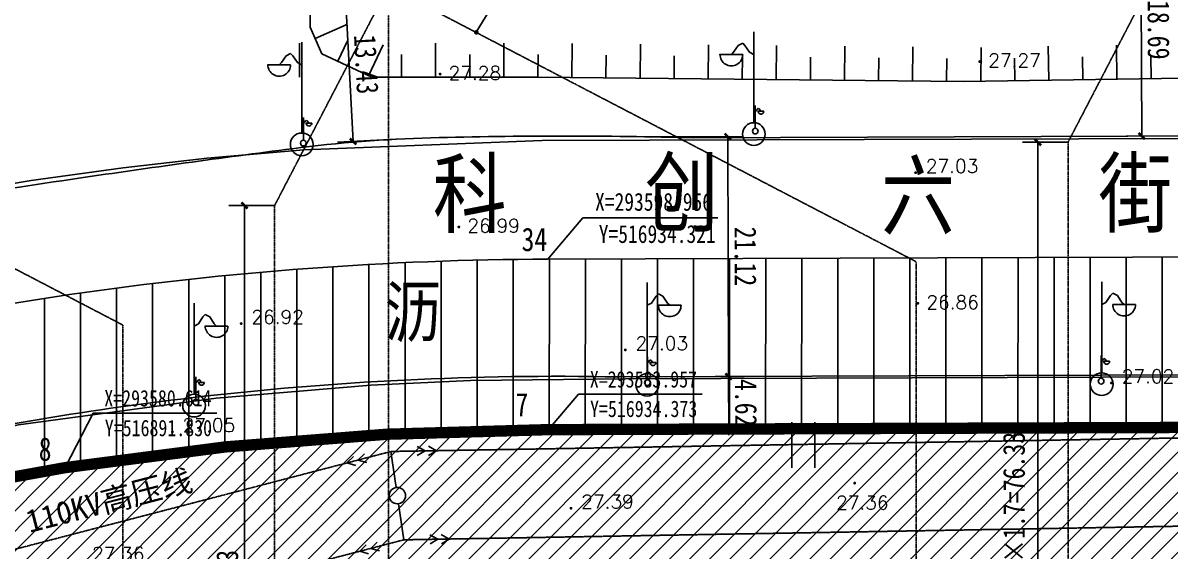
# Model space of a CAD drawing. Extents: x 1977 to 1034874806, y 3985 to 587211952.
# Drawn here: x 516888107 to 516989120, y 293573275 to 293619738 of the extents above; entities that cross this region are included whole.
import ezdxf
from ezdxf.enums import TextEntityAlignment as Align
from ezdxf.xclip import XClip

# ---------------------------------------------------------------- set-up
doc = ezdxf.new("R2010")
doc.units = 0
doc.header["$LTSCALE"] = 10
doc.header["$MEASUREMENT"] = 0
doc.header["$XCLIPFRAME"] = 0
for name, pattern in [('ACAD_ISO04W100', [30, 24, -3, 0, -3]), ('DASH', [0.35, 0.25, -0.1]), ('X-地形图$0$444', [0.3, 0.2, -0.1])]:
    doc.linetypes.add(name, pattern=pattern)
for name, color, linetype in [('01-标注_尺寸', 3, 'Continuous'), ('01-标注_符号2', 200, 'Continuous'), ('M-建筑影响线', 9, 'Continuous'), ('M-用地 代征绿地', 126, 'Continuous'), ('M-用地 代征道路', 216, 'Continuous'), ('M-用地 代征道路坐标', 140, 'Continuous'), ('M-用地 地形图', 8, 'Continuous'), ('M-用地 红线', 20, 'ACAD_ISO04W100'), ('M-用地 红线坐标', 140, 'Continuous'), ('PUB_TEXT', 7, 'Continuous'), ('X-地形图$0$GCD', 1, 'Continuous'), ('X-地形图$0$GKSS', 4, 'Continuous'), ('X-地形图$0$JTSS', 3, 'Continuous'), ('X-地形图$0$电力', 7, 'Continuous')]:
    doc.layers.add(name, color=color, linetype=linetype)
doc.styles.add('-黑体', font='simhei.ttf', dxfattribs={"width": 0.8})
doc.styles.add('X-地形图$0$HZ', font='simplex.shx', dxfattribs={"bigfont": 'hztxt.shx'})
doc.styles.add('X-地形图$0$成果', font='')
doc.styles.add('黑', font='simhei.ttf', dxfattribs={"width": 0.8})
doc.styles.add('黑体', font='simhei.ttf', dxfattribs={"width": 0.8})
doc.styles.add('黑体_T3', font='simhei.ttf', dxfattribs={"width": 0.8})
doc.styles.get('X-地形图$0$成果').set_extended_font_data('SimSun')
doc.dimstyles.new('_TCH_ARCH&&550', dxfattribs={"dimtxt": 1925, "dimasz": 550, "dimexe": 1375, "dimexo": 0, "dimgap": 550, "dimtad": 1, "dimlfac": 0.001, "dimzin": 0, "dimdsep": 46, "dimtxsty": '黑体_T3', "dimblk": 'ARCHTICK', "dimcen": 0.09, "dimclrt": 7, "dimazin": 2, "dimtfac": 1, "dimtix": 1, "dimtmove": 2, "dimatfit": 3, "dimfxl": 0, "dimtolj": 1, "dimtzin": 0, "dimarcsym": 0})

# ---------------------------------------------------------------- blocks, each defined once
blk = doc.blocks.new('X-地形图$0$BC026')
for p, q in [((0, 0.5), (0, 4.5)), ((0, 3.5), (0.19, 3.6)), ((0.19, 3.6), (0.39, 3.9)), ((0.39, 3.9), (0.49, 4)), ((0.49, 4), (0.69, 3.9)), ((0.69, 3.9), (0.89, 3.6)), ((0.89, 3.6), (0.99, 3.5)), ((0.49, 3.5), (1.49, 3.5))]:
    blk.add_line(p, q)
blk.add_circle((0, 0), 0.5)
blk.add_arc((0.99, 3.5), 0.5, 179, 0)
blk = doc.blocks.new('X-地形图$0$BC112')
for p, q in [((-0.492, -0.991), (-0.492, 1.009)), ((0.508, -0.991), (0.508, 1.009))]:
    blk.add_line(p, q)
blk = doc.blocks.new('X-地形图$0$BC027')
for p, q in [((0, 0.5), (0, 4.5)), ((-0.89, 3.6), (-0.99, 3.5)), ((-0.69, 3.9), (-0.89, 3.6)), ((-0.49, 4), (-0.69, 3.9)), ((-0.39, 3.9), (-0.49, 4)), ((-0.19, 3.6), (-0.39, 3.9)), ((0, 3.5), (-0.19, 3.6)), ((-0.49, 3.5), (-1.49, 3.5))]:
    blk.add_line(p, q)
blk.add_circle((0, 0), 0.5)
blk.add_arc((-0.99, 3.5), 0.5, 179, 0)
blk = doc.blocks.new('X-地形图$0$BC200')
at = {"linetype": 'Continuous', "const_width": 0.25, "flags": 128}
blk.add_lwpolyline([(-0.125, 0, 1), (0.125, 0, 1)], format="xyb", close=True, dxfattribs=at)
blk = doc.blocks.new('X-地形图$0$A$C7BFD1BD2')
at = {"layer": 'X-地形图$0$GCD', "linetype": 'Continuous', "xscale": 0.5, "yscale": 0.5, "zscale": 0.5}
for p in [(-327.64, -133.66), (-375.16, -134.76), (-373.51, -148.21), (-333.09, -154.93)]:
    blk.add_blockref('X-地形图$0$BC200', p, dxfattribs=at)
at = {"layer": 'X-地形图$0$GCD', "linetype": 'Continuous', "xscale": 0.4999999999999998, "yscale": 0.4999999999999998, "zscale": 0.4999999999999998, "rotation": 32.7878370276766}
for p in [(-333.29, -143.44), (-392.68, -156.71), (-358.85, -159.03), (-316.04, -161.94), (-398.73, -166.24), (-338.65, -170.75), (-363.63, -172.96)]:
    blk.add_blockref('X-地形图$0$BC200', p, dxfattribs=at)
at = {"layer": 'X-地形图$0$GCD', "linetype": 'Continuous', "style": 'X-地形图$0$HZ'}
for s, p in [('27.27', (-326.89, -134.16)), ('27.28', (-374.41, -135.26)), ('27.03', (-332.39, -143.46)), ('26.99', (-372.76, -148.71)), ('26.86', (-332.34, -155.43)), ('26.92', (-391.78, -156.72)), ('27.03', (-357.95, -159.04)), ('27.02', (-315.14, -161.96)), ('27.05', (-397.83, -166.25)), ('27.39', (-362.73, -172.97)), ('27.36', (-340.29, -173.06)), ('27.36', (-405.81, -177.57))]:
    blk.add_text(s, height=1.2, dxfattribs=at).set_placement(p)
blk = doc.blocks.new('dixingtu')
at = {"linetype": 'Continuous'}
for p, q in [((516912447, 293617961), (516912447, 293614961)), ((516924447, 293617960), (516924447, 293614960)), ((516930447, 293617960), (516930447, 293614960)), ((516936477, 293617930), (516936447, 293614930)), ((516942476, 293617870), (516942447, 293614870)), ((516948476, 293617811), (516948446, 293614811)), ((516954476, 293617751), (516954446, 293614751)), ((516960475, 293617692), (516960446, 293614692)), ((516966475, 293617632), (516966445, 293614633)), ((516972475, 293617573), (516972445, 293614573)), ((516978400, 293617699), (516978444, 293614699)), ((516984399, 293617788), (516984444, 293614788)), ((516921447, 293614960), (516921447, 293616960)), ((516927447, 293614960), (516927447, 293616960)), ((516933447, 293614960), (516933467, 293616959)), ((516939447, 293614900), (516939467, 293616900)), ((516945447, 293614841), (516945466, 293616841)), ((516951446, 293614781), (516951466, 293616781)), ((516957446, 293614722), (516957466, 293616722)), ((516963446, 293614662), (516963465, 293616662)), ((516969445, 293614603), (516969465, 293616603)), ((516975445, 293614655), (516975415, 293616655)), ((516981444, 293614744), (516981414, 293616744)), ((516987443, 293614833), (516987414, 293616833))]:
    blk.add_line(p, q, dxfattribs=at)
at = {"linetype": 'Continuous', "flags": 128}
for points in [[(516915812, 293622771), (516913437, 293621629), (516913387, 293619379), (516914437, 293617029), (516918815, 293614960)], [(516913842, 293618362), (516916581, 293619586)], [(516915830, 293616371), (516916684, 293618180)], [(516918542, 293615090), (516919824, 293617802)], [(516918815, 293614960), (516933405, 293614960), (516970945, 293614588), (517000000, 293615019)], [(516859637, 293600000), (516866687, 293601685), (516874055, 293603262), (516880118, 293604421), (516888819, 293605868), (516896932, 293606992), (516904336, 293607828), (516912852, 293608570), (516933834, 293609396), (517000000, 293609596)], [(517000000, 293588636), (516941166, 293588424), (516927522, 293588280), (516918744, 293587868), (516905127, 293586732), (516887728, 293584388), (516860547, 293578564), (516840617, 293572314), (516827341, 293567144)]]:
    blk.add_lwpolyline(points, dxfattribs=at)
blk.add_lwpolyline([(517120118, 293377370), (517125067, 293386448), (517124870, 293421447), (517129758, 293441475), (517129064, 293564630), (517108952, 293584561), (516934373, 293583957, 0.0750763), (516850264, 293570958), (516833059, 293559601, 0.0267921), (516805773, 293547166), (516801840, 293531330, -0.1302459), (516934431, 293566957), (517119048, 293567596)], format="xyb", close=True)
at = {"layer": 'X-地形图$0$JTSS', "linetype": 'Continuous', "flags": 128}
for points in [[(516947197, 293609632), (517123016, 293610320)], [(516940558, 293588597), (517068183, 293589054)]]:
    blk.add_lwpolyline(points, dxfattribs=at)
for points in [[(516823849, 293588710, -0.0255712), (516852009, 293598470, -0.0323871), (516869168, 293602395, -0.0034641), (516893027, 293606078, -0.0044099), (516911812, 293608675, -0.0253963), (516924035, 293609629, -0.0134368), (516947197, 293609632)], [(516847531, 293574414, -0.0316352), (516874891, 293582003, -0.0256118), (516902883, 293586754, -0.0170164), (516921689, 293588317, -0.0170164), (516940558, 293588597)]]:
    blk.add_lwpolyline(points, format="xyb", dxfattribs=at)
at = {"layer": 'X-地形图$0$电力', "color": 1, "linetype": 'X-地形图$0$444', "ltscale": 15, "flags": 128}
for points in [[(517096040, 293622381), (517010928, 293583582), (516920513, 293582035), (516807062, 293552556), (516649774, 293452964), (516521232, 293372275)], [(517099758, 293615401), (517012674, 293575859), (516921641, 293574262), (516810374, 293545381), (516653222, 293446969), (516524795, 293365826)]]:
    blk.add_lwpolyline(points, dxfattribs=at)
at = {"layer": 'X-地形图$0$电力', "color": 1}
for points in [[(516918381, 293581068), (516917610, 293581281), (516918180, 293581842)], [(516922813, 293582475), (516923513, 293582087), (516922827, 293581675)], [(516923820, 293582493), (516924520, 293582105), (516923834, 293581693)], [(516917406, 293580815), (516916635, 293581028), (516917205, 293581589)], [(516923941, 293574702), (516924641, 293574314), (516923955, 293573902)], [(516924948, 293574720), (516925648, 293574332), (516924962, 293573920)], [(516918534, 293573042), (516917763, 293573255), (516918333, 293573816)], [(516919509, 293573295), (516918738, 293573508), (516919308, 293574070)]]:
    blk.add_lwpolyline(points, dxfattribs=at)
at = {"layer": 'X-地形图$0$电力', "color": 1, "linetype": 'Continuous'}
for points in [[(516920974, 293578861), (516920513, 293582035)], [(516921641, 293574262), (516921181, 293577436)]]:
    blk.add_lwpolyline(points, dxfattribs=at)
blk.add_circle((516921077, 293578149), 720, dxfattribs=at)
at = {"linetype": 'Continuous'}
for name, p, xscale, yscale, zscale in [('X-地形图$0$A$C7BFD1BD2', (517300000, 293750000), 1000, 1000, 1000), ('X-地形图$0$BC027', (516912655, 293609056), 2000, 2000, 2000), ('X-地形图$0$BC027', (516952468, 293609962), 2000, 2000, 2000), ('X-地形图$0$BC026', (516943081, 293587897), 2000, 2000, 2000), ('X-地形图$0$BC026', (516983099, 293587957), 2000, 2000, 2000), ('X-地形图$0$BC026', (516903180, 293586073), 2000, 2000, 2000), ('X-地形图$0$BC112', (516956810, 293582591), 2000, 2000, 2000)]:
    blk.add_blockref(name, p, dxfattribs=dict(at, xscale=xscale, yscale=yscale, zscale=zscale))
at = {"layer": 'X-地形图$0$GKSS', "linetype": 'Continuous', "xscale": 500, "yscale": 500, "zscale": 500}
for p in [(516952596, 293610219), (516912798, 293609170), (516943096, 293588102), (516983047, 293588221), (516903339, 293586365)]:
    blk.add_blockref('X-地形图$0$BC026', p, dxfattribs=at)
at = {"linetype": 'Continuous', "style": 'X-地形图$0$HZ'}
for s, p in [('科', (516924196, 293601230)), ('创', (516942865, 293601338)), ('六', (516963669, 293601059)), ('街', (516982817, 293601288))]:
    blk.add_text(s, height=6500, dxfattribs=at).set_placement(p)
blk.add_text(' 沥', height=5000, dxfattribs=at).set_placement((516920747, 293594341), align=Align.MIDDLE)
at = {"layer": 'X-地形图$0$电力', "color": 1, "linetype": 'Continuous', "style": 'X-地形图$0$成果'}
blk.add_text('110KV高压线', height=2000, rotation=14.566, dxfattribs=at).set_placement((516888679, 293574861))
blk = doc.blocks.new('_ArchTick')
at = {"color": 0, "linetype": 'ByBlock', "const_width": 0.4}
blk.add_lwpolyline([(-0.5, -0.5), (0.5, 0.5)], dxfattribs=at)
blk = doc.blocks.new('*D405')
at = {"layer": '01-标注_尺寸', "color": 0, "lineweight": -2, "transparency": 16777216}
for p, q in [((516943157, 293609721), (516951546, 293609751)), ((516950171, 293609746), (516950247, 293588632)), ((516943233, 293588606), (516951622, 293588636))]:
    blk.add_line(p, q, dxfattribs=at)
at = {"layer": 'Defpoints', "color": 0, "transparency": 16777216}
for p in [(516943157, 293609721), (516943233, 293588606), (516950247, 293588632)]:
    blk.add_point(p, dxfattribs=at)
at = {"layer": '01-标注_尺寸', "color": 0, "lineweight": -2, "transparency": 16777216, "xscale": 550, "yscale": 550, "zscale": 550}
for p, rotation in [((516950171, 293609746), 90.20499981326901), ((516950247, 293588632), 270.204999813269)]:
    blk.add_blockref('_ArchTick', p, dxfattribs=dict(at, rotation=rotation))
at = {"layer": '01-标注_尺寸', "color": 7, "transparency": 16777216, "insert": (516951722, 293599194), "char_height": 1925, "attachment_point": 5, "rotation": 270.205, "style": '黑体_T3'}
blk.add_mtext('\\A1;21.12', dxfattribs=at)
blk = doc.blocks.new('*D406')
at = {"layer": '01-标注_尺寸', "color": 0, "lineweight": -2, "transparency": 16777216}
for p, q in [((516950247, 293588632), (516950245, 293589182)), ((516943233, 293588606), (516951622, 293588636)), ((516950247, 293588632), (516950263, 293584011)), ((516943249, 293583986), (516951638, 293584016)), ((516950263, 293584011), (516950265, 293583461))]:
    blk.add_line(p, q, dxfattribs=at)
at = {"layer": 'Defpoints', "color": 0, "transparency": 16777216}
for p in [(516943233, 293588606), (516943249, 293583986), (516950263, 293584011)]:
    blk.add_point(p, dxfattribs=at)
at = {"layer": '01-标注_尺寸', "color": 0, "lineweight": -2, "transparency": 16777216, "xscale": 550, "yscale": 550, "zscale": 550}
for p, rotation in [((516950247, 293588632), 270.2049998129128), ((516950263, 293584011), 90.20499981291276)]:
    blk.add_blockref('_ArchTick', p, dxfattribs=dict(at, rotation=rotation))
at = {"layer": '01-标注_尺寸', "color": 7, "transparency": 16777216, "insert": (516951768, 293586327), "char_height": 1925, "attachment_point": 5, "rotation": 270.205, "style": '黑体_T3'}
blk.add_mtext('\\A1;4.62', dxfattribs=at)
blk = doc.blocks.new('*D415')
at = {"layer": '01-标注_尺寸', "color": 0, "lineweight": -2, "transparency": 16777216}
for p, q in [((516990155, 293628494), (516985179, 293628475)), ((516986554, 293628480), (516986627, 293609786)), ((516990228, 293609801), (516985252, 293609781))]:
    blk.add_line(p, q, dxfattribs=at)
at = {"layer": 'Defpoints', "color": 0, "transparency": 16777216}
for p in [(516990155, 293628494), (516986627, 293609786), (516990228, 293609801)]:
    blk.add_point(p, dxfattribs=at)
at = {"layer": '01-标注_尺寸', "color": 0, "lineweight": -2, "transparency": 16777216, "xscale": 550, "yscale": 550, "zscale": 550}
for p, rotation in [((516986554, 293628480), 90.2239558864282), ((516986627, 293609786), 270.2239558864282)]:
    blk.add_blockref('_ArchTick', p, dxfattribs=dict(at, rotation=rotation))
at = {"layer": '01-标注_尺寸', "color": 7, "transparency": 16777216, "insert": (516988103, 293619139), "char_height": 1925, "attachment_point": 5, "rotation": 270.22396, "style": '黑体_T3'}
blk.add_mtext('\\A1;18.69', dxfattribs=at)
blk = doc.blocks.new('*D416')
at = {"layer": '01-标注_尺寸', "color": 0, "lineweight": -2, "transparency": 16777216}
for p, q in [((516920290, 293622924), (516915103, 293622653)), ((516916476, 293622725), (516917178, 293609308)), ((516920991, 293609508), (516915805, 293609237))]:
    blk.add_line(p, q, dxfattribs=at)
at = {"layer": 'Defpoints', "color": 0, "transparency": 16777216}
for p in [(516920290, 293622924), (516917178, 293609308), (516920991, 293609508)]:
    blk.add_point(p, dxfattribs=at)
at = {"layer": '01-标注_尺寸', "color": 0, "lineweight": -2, "transparency": 16777216, "xscale": 550, "yscale": 550, "zscale": 550}
for p, rotation in [((516916476, 293622725), 92.9940845390404), ((516917178, 293609308), 272.9940845390404)]:
    blk.add_blockref('_ArchTick', p, dxfattribs=dict(at, rotation=rotation))
at = {"layer": '01-标注_尺寸', "color": 7, "transparency": 16777216, "insert": (516918338, 293616096), "char_height": 1925, "attachment_point": 5, "rotation": 272.99408, "style": '黑体_T3'}
blk.add_mtext('\\A1;13.43', dxfattribs=at)
blk = doc.blocks.new('*D424')
at = {"layer": '01-标注_尺寸', "color": 0, "lineweight": -2, "transparency": 16777216}
for p, q in [((516988321, 293575432), (516993128, 293575516)), ((516991753, 293575492), (516992112, 293555022)), ((516988680, 293554961), (516993487, 293555046))]:
    blk.add_line(p, q, dxfattribs=at)
at = {"layer": 'Defpoints', "color": 0, "transparency": 16777216}
for p in [(516988321, 293575432), (516988680, 293554961), (516992112, 293555022)]:
    blk.add_point(p, dxfattribs=at)
at = {"layer": '01-标注_尺寸', "color": 0, "lineweight": -2, "transparency": 16777216, "xscale": 550, "yscale": 550, "zscale": 550}
for p, rotation in [((516991753, 293575492), 91.00484998338322), ((516992112, 293555022), 271.0048499833832)]:
    blk.add_blockref('_ArchTick', p, dxfattribs=dict(at, rotation=rotation))
at = {"layer": '01-标注_尺寸', "color": 7, "transparency": 16777216, "insert": (516993880, 293563886), "char_height": 1925, "attachment_point": 5, "rotation": 271.00485, "style": '黑体_T3'}
blk.add_mtext('\\A1;20.47', dxfattribs=at)
blk = doc.blocks.new('*D446')
at = {"layer": '01-标注_尺寸', "color": 0, "lineweight": -2, "transparency": 16777216}
for p, q in [((516910270, 293603677), (516906247, 293603677)), ((516907622, 293527347), (516907622, 293603677)), ((516910270, 293527347), (516906247, 293527347))]:
    blk.add_line(p, q, dxfattribs=at)
at = {"layer": 'Defpoints', "color": 0, "transparency": 16777216}
for p in [(516907622, 293603677), (516910270, 293603677), (516910270, 293527347)]:
    blk.add_point(p, dxfattribs=at)
at = {"layer": '01-标注_尺寸', "color": 0, "lineweight": -2, "transparency": 16777216, "xscale": 550, "yscale": 550, "zscale": 550}
for p, rotation in [((516907622, 293603677), 90), ((516907622, 293527347), 270)]:
    blk.add_blockref('_ArchTick', p, dxfattribs=dict(at, rotation=rotation))
at = {"layer": '01-标注_尺寸', "color": 7, "transparency": 16777216, "insert": (516906109, 293565512), "char_height": 1925, "attachment_point": 5, "rotation": 90, "style": '黑体_T3'}
blk.add_mtext('\\A1;44.9×1.7=76.33', dxfattribs=at)
blk = doc.blocks.new('*D449')
at = {"layer": '01-标注_尺寸', "color": 0, "lineweight": -2, "transparency": 16777216}
for p, q in [((516980135, 293609246), (516976112, 293609246)), ((516977487, 293532916), (516977487, 293609246)), ((516980135, 293532916), (516976112, 293532916))]:
    blk.add_line(p, q, dxfattribs=at)
at = {"layer": 'Defpoints', "color": 0, "transparency": 16777216}
for p in [(516977487, 293609246), (516980135, 293609246), (516980135, 293532916)]:
    blk.add_point(p, dxfattribs=at)
at = {"layer": '01-标注_尺寸', "color": 0, "lineweight": -2, "transparency": 16777216, "xscale": 550, "yscale": 550, "zscale": 550}
for p, rotation in [((516977487, 293609246), 90), ((516977487, 293532916), 270)]:
    blk.add_blockref('_ArchTick', p, dxfattribs=dict(at, rotation=rotation))
at = {"layer": '01-标注_尺寸', "color": 7, "transparency": 16777216, "insert": (516975384, 293575905), "char_height": 1925, "attachment_point": 5, "rotation": 90, "style": '黑体_T3'}
blk.add_mtext('\\A1;44.9×1.7=76.33', dxfattribs=at)

msp = doc.modelspace()

# ---------------------------------------------------------------- hatches: boundary and pattern name
at = {"layer": 'M-用地 代征绿地'}
h = msp.add_hatch(dxfattribs=at)
h.set_pattern_fill('普通砖', color=256, scale=500)
h.set_pattern_definition([(45, (5e-07, 897.6), (-883.88383, 883.88383), [])])
h.paths.add_polyline_path([(517108949.474, 293584566.126), (516934370.474, 293583962.126, 0.0374860606), (516891827.474, 293580619.126, 0.0374849066), (516850261.474, 293570963.126), (516833056.474, 293559606.126), (516819246.474, 293553754.126), (516805770.474, 293547171.126), (516801837.474, 293531335.126, -0.064894186), (516865813.474, 293557783.126, -0.0648428666), (516934428.474, 293566962.126), (517119045.474, 293567601.126), (517119567.745, 293474751.086, 0.4125670461), (517125567.65, 293468784.835), (517128567.898, 293468784.835, 0.0432928261), (517129601.102, 293468874.464), (517129061.474, 293564635.126)])
at = {"layer": 'M-用地 代征道路', "linetype": 'Continuous'}
h = msp.add_hatch(dxfattribs=at)
h.set_pattern_fill('ANSI31', color=256, scale=2000, angle=45)
h.set_pattern_definition([(90, (5e-07, -9e-07), (-3175, 7e-13), [])])
h.paths.add_polyline_path([(516805773, 293547166), (516819249, 293553749), (516833059, 293559601), (516850264, 293570958, -0.0374849066), (516891830, 293580614, -0.0374860606), (516934373, 293583957), (517108952, 293584561), (517129064, 293564630), (517129758, 293441475), (517124870, 293421447), (517125067, 293386448), (517120118, 293377370), (517113257, 293364786), (516977085, 293278102), (516956377, 293282701), (516937582, 293312227), (516922624, 293326413), (516799129, 293520414), (516801840, 293531330)], flags=16)
edge = h.paths.add_edge_path()
edge.add_line((517148867, 293599699), (516934315.329, 293598955.98))
edge.add_arc((516935357.134, 293298946.875), 300010.915, 90.19896327, 106.33801982)
edge.add_arc((516935363.791, 293298956.272), 300003.769, 106.33974463, 122.48004836)
edge.add_line((516774260, 293552033), (516760762, 293543441))
edge.add_line((516760762, 293543441), (516959452, 293231315))
edge.add_line((516959452, 293231315), (517150257, 293352776))
edge.add_line((517150257, 293352776), (517148867, 293599699))
h.paths.add_polyline_path([(516983988, 293276570), (516977085, 293278102), (517113257, 293364786), (517108308, 293355708), (517078783, 293336913), (517064596, 293321955), (517033070, 293301887), (517013514, 293295365)])

# ---------------------------------------------------------------- linework, layer by layer
at = {"layer": '01-标注_符号2'}
msp.add_line((516928031.012, 293618917.023), (516931307.344, 293624373.619), dxfattribs=at)
at = {"layer": '01-标注_符号2', "const_width": 200}
msp.add_lwpolyline([(516927979.535, 293618831.29, 1), (516928082.489, 293619002.756, 1)], format="xyb", close=True, dxfattribs=at)
at = {"layer": 'M-建筑影响线', "linetype": 'DASH', "ltscale": 2}
for points in [[(516980135.199, 293609246.164), (516990155.295, 293628494.221), (517036634.502, 293604298.218)], [(516910269.751, 293603676.681), (516920289.658, 293622924.375), (516966769.064, 293598729.751)], [(516920289.658, 293546594.375), (516920289.658, 293622924.375)], [(516840404.215, 293598108.294), (516850424.311, 293617356.35), (516896903.518, 293593160.347)], [(516980135.199, 293532916.164), (516980135.199, 293609246.164)], [(516910269.751, 293527346.681), (516910269.751, 293603676.681)], [(516966769.064, 293522399.751), (516966769.064, 293598729.751)], [(516896903.518, 293516830.347), (516896903.518, 293593160.347)]]:
    msp.add_lwpolyline(points, dxfattribs=at)
at = {"layer": 'M-用地 代征道路坐标'}
for p, q in [((516934321, 293598956), (516937404.559, 293602581.181)), ((516937404.559, 293602581.181), (516949303.496, 293602581.181))]:
    msp.add_line(p, q, dxfattribs=at)
at = {"layer": 'M-用地 代征道路坐标', "color": 216, "linetype": 'Continuous'}
msp.add_lwpolyline([(516774260, 293552033), (516760762, 293543441), (516959452, 293231315), (517150257, 293352776), (517148867, 293599699), (516934321, 293598956, 0.0705413025), (516850963, 293586843, 0.0705420223), (516774260, 293552033)], format="xyb", close=True, dxfattribs=at)
at = {"layer": 'M-用地 红线', "ltscale": 0.05, "const_width": 1000}
msp.add_lwpolyline([(517120118, 293377370), (517125067, 293386448), (517124870, 293421447), (517129758, 293441475), (517129064, 293564630), (517108952, 293584561), (516934373, 293583957, 0.0374860606), (516891830, 293580614, 0.0374849066), (516850264, 293570958), (516833059, 293559601), (516819249, 293553749), (516805773, 293547166), (516801840, 293531330, -0.064894186), (516865816, 293557778, -0.0648428666), (516934431, 293566957), (517119048, 293567596), (517120118, 293377370)], format="xyb", close=True, dxfattribs=at)
at = {"layer": 'M-用地 红线坐标'}
for p, q in [((516934373, 293583957), (516937038.78, 293587081.599)), ((516937038.78, 293587081.599), (516947917.548, 293587081.599)), ((516891830, 293580614), (516894277.858, 293585411.298)), ((516894277.858, 293585411.298), (516905192.365, 293585411.298))]:
    msp.add_line(p, q, dxfattribs=at)

# ---------------------------------------------------------------- block references
at = {"layer": 'M-用地 地形图'}
ref = msp.add_blockref('dixingtu', (0.068, -0.106), dxfattribs=at)
XClip(ref).set_block_clipping_path([(516546032.4072857499, 293199999.9999999404), (517191244.7300934196, 293692600.7206964493)])

# ---------------------------------------------------------------- texts
at = {"layer": 'M-用地 红线坐标', "style": '黑', "width": 0.8}
for s, height, p in [('34', 2065.4008, (516932019.476, 293599663.163)), ('7', 2065.401, (516931479.247, 293585115.568)), ('8', 2065.401, (516889498.488, 293581211.04))]:
    msp.add_text(s, height=height, dxfattribs=at).set_placement(p)
at = {"layer": 'M-用地 红线坐标', "color": 140, "style": '-黑体', "width": 0.8}
for s, p in [('X=293583.957', (516938027.759, 293587659.099)), ('X=293580.614', (516895270.086, 293585996.92)), ('Y=516934.373', (516938047.253, 293585066.44)), ('Y=516891.830', (516895315.571, 293583379.895))]:
    msp.add_text(s, height=1445.78059, dxfattribs=at).set_placement(p)
at = {"layer": 'PUB_TEXT', "style": '黑体', "width": 0.8}
for s, p in [('X=293598.956', (516938486.281, 293603211.181)), ('Y=516934.321', (516938812.357, 293600382.827))]:
    msp.add_text(s, height=1577.21519, dxfattribs=at).set_placement(p)

# ---------------------------------------------------------------- dimensions: what is measured, and where the dimension line sits
at = {"layer": '01-标注_尺寸'}
for p1, p2, distance, picture, middle in [((516990155.295, 293628494.221), (516990228.365, 293609800.551), -3601.579, '*D415', (516988102.766, 293619139.22)), ((516920289.658, 293622924.375), (516920991.4, 293609507.851), -3818.394, '*D416', (516918337.782, 293616095.67)), ((516943157.033, 293609721.321), (516943232.58, 293588606.442), 7014.405, '*D405', (516951721.657, 293599194.39)), ((516943232.58, 293588606.442), (516943249.111, 293583986.288), 7014.405, '*D406', (516951767.696, 293586326.874))]:
    dim = msp.add_aligned_dim(p1=p1, p2=p2, distance=distance, dimstyle='_TCH_ARCH&&550', dxfattribs=at)
    dim.commit()
    dim.dimension.update_dxf_attribs({"geometry": picture, "text_midpoint": middle})
dim = msp.add_linear_dim(base=(516977487.371, 293609246.164), p1=(516980135.199, 293532916.164), p2=(516980135.199, 293609246.164), angle=90, text='44.9×1.7=76.33', dimstyle='_TCH_ARCH&&550', dxfattribs=at)
dim.commit()
dim.dimension.update_dxf_attribs({"geometry": '*D449', "text_midpoint": (516975383.927, 293575904.675), "dimtype": 129})
dim = msp.add_aligned_dim(p1=(516910269.751, 293527346.681), p2=(516910269.751, 293603676.681), distance=2647.828, text='44.9×1.7=76.33', dimstyle='_TCH_ARCH&&550', dxfattribs=at)
dim.commit()
dim.dimension.update_dxf_attribs({"geometry": '*D446', "text_midpoint": (516906109.423, 293565511.681)})
dim = msp.add_linear_dim(base=(516992112.351, 293555021.597), p1=(516988321.191, 293575431.809), p2=(516988680.236, 293554961.398), angle=271.00484998, dimstyle='_TCH_ARCH&&550', dxfattribs=at)
dim.commit()
dim.dimension.update_dxf_attribs({"geometry": '*D424', "text_midpoint": (516993880.387, 293563886.285), "dimtype": 129})

doc.saveas('drawing.dxf')
